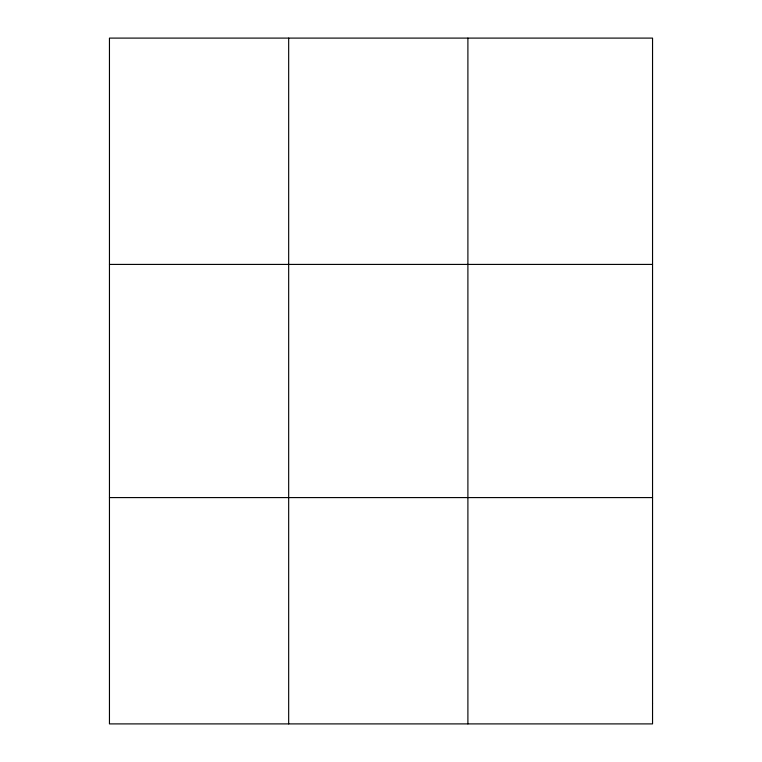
<?xml version="1.0" encoding="UTF-8"?>
<svg xmlns="http://www.w3.org/2000/svg" width="762" height="762" viewBox="0 0 762 762"><rect width="100%" height="100%" fill="white"/><g stroke="black" fill="none" stroke-linecap="round" stroke-linejoin="round"><path stroke-width="1.14" d="M288.674 723.9L288.674 38.1M467.897 723.9L467.897 38.1M109.452 264.414L652.548 264.414M109.452 497.586L652.548 497.586M652.548 703.326L652.548 723.9L109.452 723.9L109.452 38.1L652.548 38.1L652.548 703.326"/></g></svg>
